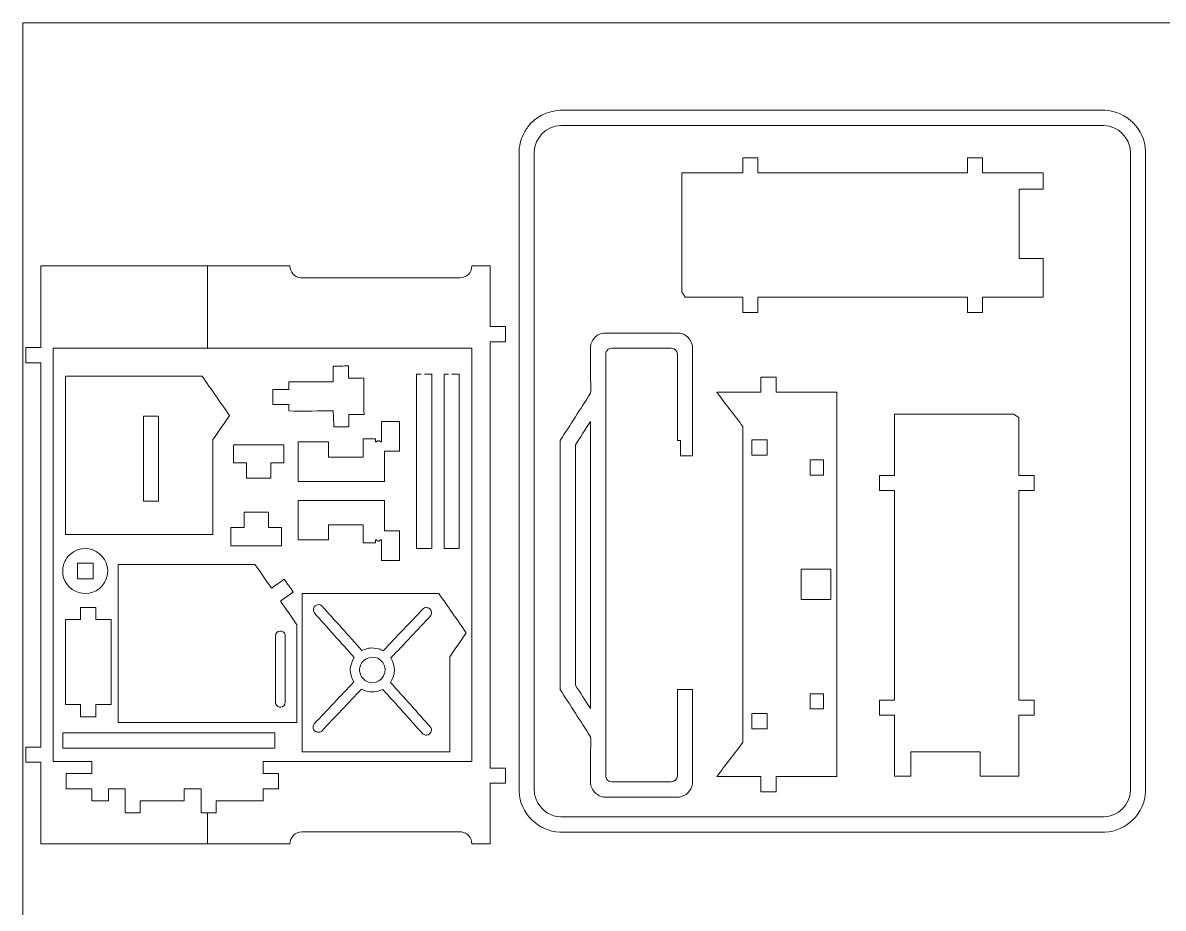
# Model space of a CAD drawing. Header units: centimetres. Extents: x -34.2 to 34.2, y -34.8 to 34.8.
# Drawn here: x -34.2 to -11.66, y 17.31 to 34.8 of the extents above; entities that cross this region are included whole.
import ezdxf

# ---------------------------------------------------------------- set-up
doc = ezdxf.new("R2010")
doc.units = ezdxf.units.CM
doc.header["$MEASUREMENT"] = 0
doc.layers.add('Camada 1', color=7, linetype='Continuous')

msp = doc.modelspace()

# ---------------------------------------------------------------- linework, layer by layer
at = {"layer": 'Camada 1', "color": 175, "lineweight": 9}
msp.add_open_spline([(-34.2, 34.8), (-34.2, 34.8), (34.2, 34.8), (34.2, 34.8), (34.2, 34.8), (34.2, 34.8), (34.2, -34.8), (34.2, -34.8), (34.2, -34.8), (34.2, -34.8), (-34.2, -34.8), (-34.2, -34.8), (-34.2, -34.8), (-34.2, -34.8), (-34.2, 34.8), (-34.2, 34.8)], degree=3, knots=[0, 0, 0, 0, 0.2, 0.2, 0.2, 0.2, 0.4, 0.4, 0.4, 0.4, 0.6, 0.6, 0.6, 0.6, 1, 1, 1, 1], dxfattribs=at)
at = {"layer": 'Camada 1', "color": 3, "lineweight": 9}
for points, knots in [([(-24.22016, 32.74468), (-24.24054, 32.71419), (-24.2609, 32.68369), (-24.28128, 32.6532), (-24.28128, 32.6532), (-24.34997, 32.51391), (-24.38233, 32.42783), (-24.39281, 32.26805), (-24.39281, 32.26805), (-24.39281, 28.05153), (-24.39281, 23.835), (-24.39281, 19.61848), (-24.39281, 19.61848), (-24.37879, 19.19051), (-24.01624, 18.82796), (-23.58828, 18.81395), (-23.58828, 18.81395), (-19.9979, 18.81395), (-16.40752, 18.81395), (-12.81714, 18.81395), (-12.81714, 18.81395), (-12.38918, 18.82796), (-12.02663, 19.19052), (-12.01261, 19.61848), (-12.01261, 19.61848), (-12.01261, 23.835), (-12.01261, 28.05154), (-12.01261, 32.26806), (-12.01261, 32.26806), (-12.02663, 32.69602), (-12.38917, 33.05857), (-12.81714, 33.07259), (-12.81714, 33.07259), (-16.40752, 33.07259), (-19.9979, 33.07258), (-23.58828, 33.07258), (-23.58828, 33.07258), (-23.82578, 33.0648), (-24.08477, 32.93363), (-24.22016, 32.74468)], [0, 0, 0, 0, 0.09090909, 0.09090909, 0.09090909, 0.09090909, 0.18181818, 0.18181818, 0.18181818, 0.18181818, 0.27272727, 0.27272727, 0.27272727, 0.27272727, 0.36363636, 0.36363636, 0.36363636, 0.36363636, 0.45454545, 0.45454545, 0.45454545, 0.45454545, 0.54545455, 0.54545455, 0.54545455, 0.54545455, 0.63636364, 0.63636364, 0.63636364, 0.63636364, 0.72727273, 0.72727273, 0.72727273, 0.72727273, 0.81818182, 0.81818182, 0.81818182, 0.81818182, 1, 1, 1, 1]), ([(-24.09284, 19.63813), (-24.08594, 19.53294), (-24.06612, 19.47526), (-24.02094, 19.38364), (-24.02094, 19.38364), (-23.90808, 19.21471), (-23.77862, 19.12768), (-23.56862, 19.11391), (-23.56862, 19.11391), (-19.99135, 19.11391), (-16.41407, 19.11392), (-12.8368, 19.11392), (-12.8368, 19.11392), (-12.55052, 19.1233), (-12.3219, 19.35352), (-12.31258, 19.63814), (-12.31258, 19.63814), (-12.31258, 23.84156), (-12.31259, 28.04497), (-12.31259, 32.24839), (-12.31259, 32.24839), (-12.32196, 32.53469), (-12.55217, 32.76329), (-12.83681, 32.77261), (-12.83681, 32.77261), (-16.41408, 32.77261), (-19.99135, 32.77261), (-23.56862, 32.77261), (-23.56862, 32.77261), (-23.8549, 32.76324), (-24.08352, 32.53301), (-24.09284, 32.24839), (-24.09284, 32.24839), (-24.09284, 28.04497), (-24.09284, 23.84155), (-24.09284, 19.63813)], [0, 0, 0, 0, 0.1, 0.1, 0.1, 0.1, 0.2, 0.2, 0.2, 0.2, 0.3, 0.3, 0.3, 0.3, 0.4, 0.4, 0.4, 0.4, 0.5, 0.5, 0.5, 0.5, 0.6, 0.6, 0.6, 0.6, 0.7, 0.7, 0.7, 0.7, 0.8, 0.8, 0.8, 0.8, 1, 1, 1, 1]), ([(-24.66365, 19.77991), (-24.66365, 19.87991), (-24.66365, 19.9799), (-24.66365, 20.0799), (-24.66365, 20.0799), (-24.76364, 20.0799), (-24.86364, 20.0799), (-24.96364, 20.0799), (-24.96364, 20.0799), (-24.96364, 22.88682), (-24.96364, 25.69373), (-24.96364, 28.50065), (-24.96364, 28.50065), (-24.86364, 28.50065), (-24.76364, 28.50065), (-24.66365, 28.50065), (-24.66365, 28.50065), (-24.66365, 28.60065), (-24.66365, 28.70063), (-24.66365, 28.80063), (-24.66365, 28.80063), (-24.76364, 28.80063), (-24.86364, 28.80063), (-24.96364, 28.80063), (-24.96364, 28.80063), (-24.96364, 29.20061), (-24.96364, 29.60058), (-24.96364, 30.00057), (-24.96364, 30.00057), (-25.08364, 30.00057), (-25.20363, 30.00057), (-25.32363, 30.00057), (-25.32363, 30.00057), (-25.33288, 29.85937), (-25.42523, 29.7651), (-25.56361, 29.76058), (-25.56361, 29.76058), (-26.614, 29.76126), (-27.66439, 29.76195), (-28.71478, 29.76263), (-28.71478, 29.76263), (-28.83673, 29.7787), (-28.91512, 29.87357), (-28.92343, 30.00057), (-28.92343, 30.00057), (-30.56255, 30.00057), (-32.20168, 30.00058), (-33.84079, 30.00058), (-33.84079, 30.00058), (-33.84078, 29.46237), (-33.84076, 28.92414), (-33.84075, 28.38593), (-33.84075, 28.38593), (-33.94073, 28.38593), (-34.0407, 28.38592), (-34.14069, 28.38592), (-34.14069, 28.38592), (-34.14069, 28.28592), (-34.14067, 28.18593), (-34.14067, 28.08593), (-34.14067, 28.08593), (-34.04069, 28.08592), (-33.94072, 28.08592), (-33.84073, 28.08591), (-33.84073, 28.08591), (-33.84112, 25.55567), (-33.8415, 23.02543), (-33.84189, 20.4952), (-33.84189, 20.4952), (-33.94187, 20.49521), (-34.04184, 20.49521), (-34.14183, 20.49522), (-34.14183, 20.49522), (-34.14183, 20.39522), (-34.14183, 20.29523), (-34.14183, 20.19523), (-34.14183, 20.19523), (-34.04183, 20.19527), (-33.94182, 20.1953), (-33.84183, 20.19534), (-33.84183, 20.19534), (-33.84147, 19.65692), (-33.84111, 19.1185), (-33.84075, 18.58008), (-33.84075, 18.58008), (-32.20164, 18.58004), (-30.56254, 18.58001), (-28.92343, 18.57997), (-28.92343, 18.57997), (-28.91418, 18.72116), (-28.82187, 18.81544), (-28.68345, 18.81996), (-28.68345, 18.81996), (-27.63306, 18.81928), (-26.58267, 18.81859), (-25.53228, 18.81791), (-25.53228, 18.81791), (-25.41034, 18.80186), (-25.33194, 18.70698), (-25.32363, 18.57997), (-25.32363, 18.57997), (-25.20363, 18.57997), (-25.08364, 18.57997), (-24.96364, 18.57997), (-24.96364, 18.57997), (-24.96364, 18.97996), (-24.96364, 19.37993), (-24.96364, 19.77991), (-24.96364, 19.77991), (-24.86364, 19.77991), (-24.76364, 19.77991), (-24.66365, 19.77991)], [0, 0, 0, 0, 0.03448276, 0.03448276, 0.03448276, 0.03448276, 0.06896552, 0.06896552, 0.06896552, 0.06896552, 0.10344828, 0.10344828, 0.10344828, 0.10344828, 0.13793103, 0.13793103, 0.13793103, 0.13793103, 0.17241379, 0.17241379, 0.17241379, 0.17241379, 0.20689655, 0.20689655, 0.20689655, 0.20689655, 0.24137931, 0.24137931, 0.24137931, 0.24137931, 0.27586207, 0.27586207, 0.27586207, 0.27586207, 0.31034483, 0.31034483, 0.31034483, 0.31034483, 0.34482759, 0.34482759, 0.34482759, 0.34482759, 0.37931034, 0.37931034, 0.37931034, 0.37931034, 0.4137931, 0.4137931, 0.4137931, 0.4137931, 0.44827586, 0.44827586, 0.44827586, 0.44827586, 0.48275862, 0.48275862, 0.48275862, 0.48275862, 0.51724138, 0.51724138, 0.51724138, 0.51724138, 0.55172414, 0.55172414, 0.55172414, 0.55172414, 0.5862069, 0.5862069, 0.5862069, 0.5862069, 0.62068966, 0.62068966, 0.62068966, 0.62068966, 0.65517241, 0.65517241, 0.65517241, 0.65517241, 0.68965517, 0.68965517, 0.68965517, 0.68965517, 0.72413793, 0.72413793, 0.72413793, 0.72413793, 0.75862069, 0.75862069, 0.75862069, 0.75862069, 0.79310345, 0.79310345, 0.79310345, 0.79310345, 0.82758621, 0.82758621, 0.82758621, 0.82758621, 0.86206897, 0.86206897, 0.86206897, 0.86206897, 0.89655172, 0.89655172, 0.89655172, 0.89655172, 0.93103448, 0.93103448, 0.93103448, 0.93103448, 1, 1, 1, 1]), ([(-32.50775, 19.66969), (-32.50776, 19.59076), (-32.50779, 19.51181), (-32.5078, 19.43287), (-32.5078, 19.43287), (-32.61726, 19.4329), (-32.72671, 19.43291), (-32.83618, 19.43293), (-32.83618, 19.43293), (-32.83618, 19.51182), (-32.83618, 19.5907), (-32.83618, 19.66958), (-32.83618, 19.66958), (-33.00463, 19.6696), (-33.17308, 19.66961), (-33.34153, 19.66962), (-33.34153, 19.66962), (-33.34153, 19.77001), (-33.34153, 19.87039), (-33.34153, 19.97078), (-33.34153, 19.97078), (-33.17309, 19.97078), (-33.00463, 19.9708), (-32.83619, 19.9708), (-32.83619, 19.9708), (-32.83619, 20.05079), (-32.8362, 20.13078), (-32.8362, 20.21077), (-32.8362, 20.21077), (-33.09124, 20.21077), (-33.34629, 20.21076), (-33.60132, 20.21076), (-33.60132, 20.21076), (-33.60132, 22.93063), (-33.60132, 25.65051), (-33.60132, 28.37038), (-33.60132, 28.37038), (-30.84213, 28.37039), (-28.08293, 28.37039), (-25.32373, 28.3704), (-25.32373, 28.3704), (-25.32373, 25.65053), (-25.32372, 22.93067), (-25.32372, 20.2108), (-25.32372, 20.2108), (-26.69836, 20.21078), (-28.07298, 20.21078), (-29.44762, 20.21077), (-29.44762, 20.21077), (-29.44762, 20.13078), (-29.44762, 20.05078), (-29.44762, 19.97078), (-29.44762, 19.97078), (-29.34762, 19.97078), (-29.24763, 19.97078), (-29.14763, 19.97078), (-29.14763, 19.97078), (-29.14763, 19.87039), (-29.14762, 19.77001), (-29.14762, 19.66962), (-29.14762, 19.66962), (-29.24761, 19.66962), (-29.34762, 19.66962), (-29.44762, 19.66962), (-29.44762, 19.66962), (-29.44762, 19.59073), (-29.44761, 19.51184), (-29.44761, 19.43296), (-29.44761, 19.43296), (-29.75781, 19.43296), (-30.06799, 19.43296), (-30.37819, 19.43296), (-30.37819, 19.43296), (-30.37819, 19.35296), (-30.37819, 19.27297), (-30.37819, 19.19298), (-30.37819, 19.19298), (-30.47819, 19.19298), (-30.57819, 19.19298), (-30.67818, 19.19298), (-30.67818, 19.19298), (-30.67821, 19.35187), (-30.67822, 19.51076), (-30.67824, 19.66966), (-30.67824, 19.66966), (-30.79005, 19.66963), (-30.90185, 19.66962), (-31.01365, 19.6696), (-31.01365, 19.6696), (-31.01363, 19.5907), (-31.01362, 19.5118), (-31.01359, 19.4329), (-31.01359, 19.4329), (-31.30171, 19.4328), (-31.58982, 19.4327), (-31.87794, 19.43261), (-31.87794, 19.43261), (-31.87795, 19.35262), (-31.87798, 19.27264), (-31.87799, 19.19264), (-31.87799, 19.19264), (-31.978, 19.1927), (-32.07802, 19.19275), (-32.17803, 19.19281), (-32.17803, 19.19281), (-32.17799, 19.35174), (-32.17797, 19.51067), (-32.17793, 19.6696), (-32.17793, 19.6696), (-32.28787, 19.66963), (-32.39781, 19.66966), (-32.50775, 19.66969)], [0, 0, 0, 0, 0.03448276, 0.03448276, 0.03448276, 0.03448276, 0.06896552, 0.06896552, 0.06896552, 0.06896552, 0.10344828, 0.10344828, 0.10344828, 0.10344828, 0.13793103, 0.13793103, 0.13793103, 0.13793103, 0.17241379, 0.17241379, 0.17241379, 0.17241379, 0.20689655, 0.20689655, 0.20689655, 0.20689655, 0.24137931, 0.24137931, 0.24137931, 0.24137931, 0.27586207, 0.27586207, 0.27586207, 0.27586207, 0.31034483, 0.31034483, 0.31034483, 0.31034483, 0.34482759, 0.34482759, 0.34482759, 0.34482759, 0.37931034, 0.37931034, 0.37931034, 0.37931034, 0.4137931, 0.4137931, 0.4137931, 0.4137931, 0.44827586, 0.44827586, 0.44827586, 0.44827586, 0.48275862, 0.48275862, 0.48275862, 0.48275862, 0.51724138, 0.51724138, 0.51724138, 0.51724138, 0.55172414, 0.55172414, 0.55172414, 0.55172414, 0.5862069, 0.5862069, 0.5862069, 0.5862069, 0.62068966, 0.62068966, 0.62068966, 0.62068966, 0.65517241, 0.65517241, 0.65517241, 0.65517241, 0.68965517, 0.68965517, 0.68965517, 0.68965517, 0.72413793, 0.72413793, 0.72413793, 0.72413793, 0.75862069, 0.75862069, 0.75862069, 0.75862069, 0.79310345, 0.79310345, 0.79310345, 0.79310345, 0.82758621, 0.82758621, 0.82758621, 0.82758621, 0.86206897, 0.86206897, 0.86206897, 0.86206897, 0.89655172, 0.89655172, 0.89655172, 0.89655172, 0.93103448, 0.93103448, 0.93103448, 0.93103448, 1, 1, 1, 1])]:
    msp.add_open_spline(points, degree=3, knots=knots, dxfattribs=at)
at = {"layer": 'Camada 1', "color": 2, "lineweight": 9}
for points, knots in [([(-21.17963, 29.48439), (-21.17963, 29.48439), (-21.17963, 31.83405), (-21.17963, 31.83405), (-21.17963, 31.83405), (-21.17963, 31.83405), (-19.97291, 31.83403), (-19.97291, 31.83403), (-19.97291, 31.83403), (-19.97291, 31.93403), (-19.97291, 32.03401), (-19.97291, 32.13401), (-19.97291, 32.13401), (-19.87292, 32.13401), (-19.77293, 32.13401), (-19.67294, 32.13401), (-19.67294, 32.13401), (-19.67294, 32.03401), (-19.67294, 31.93403), (-19.67294, 31.83403), (-19.67294, 31.83403), (-18.29305, 31.83402), (-16.91317, 31.83402), (-15.53328, 31.83401), (-15.53328, 31.83401), (-15.53328, 31.93401), (-15.53327, 32.03399), (-15.53327, 32.13399), (-15.53327, 32.13399), (-15.4333, 32.13399), (-15.33334, 32.13399), (-15.23336, 32.13399), (-15.23336, 32.13399), (-15.23336, 32.03399), (-15.23336, 31.93401), (-15.23336, 31.83401), (-15.23336, 31.83401), (-14.8334, 31.83401), (-14.43346, 31.83401), (-14.0335, 31.83401), (-14.0335, 31.83401), (-14.0335, 31.83401), (-14.03347, 31.51272), (-14.03347, 31.51272), (-14.03347, 31.51272), (-14.03347, 31.51272), (-14.51341, 31.51272), (-14.51341, 31.51272), (-14.51341, 31.51272), (-14.51341, 31.51272), (-14.51341, 30.14747), (-14.51341, 30.14747), (-14.51341, 30.14747), (-14.51341, 30.14747), (-14.03341, 30.14747), (-14.03341, 30.14747), (-14.03341, 30.14747), (-14.03341, 30.14747), (-14.03336, 29.85372), (-14.03336, 29.85372), (-14.03336, 29.85372), (-14.03336, 29.85372), (-14.03333, 29.3814), (-14.03333, 29.3814), (-14.03333, 29.3814), (-14.43329, 29.38139), (-14.83325, 29.38138), (-15.23321, 29.38137), (-15.23321, 29.38137), (-15.23321, 29.28087), (-15.2332, 29.18038), (-15.2332, 29.07988), (-15.2332, 29.07988), (-15.33319, 29.07988), (-15.43319, 29.07987), (-15.53318, 29.07987), (-15.53318, 29.07987), (-15.53318, 29.18037), (-15.53318, 29.28087), (-15.53318, 29.38137), (-15.53318, 29.38137), (-16.91317, 29.38134), (-18.29316, 29.38131), (-19.67315, 29.38128), (-19.67315, 29.38128), (-19.67312, 29.28079), (-19.67311, 29.18029), (-19.67309, 29.07981), (-19.67309, 29.07981), (-19.77308, 29.07981), (-19.87308, 29.07981), (-19.97308, 29.07981), (-19.97308, 29.07981), (-19.9731, 29.18029), (-19.97311, 29.28079), (-19.97314, 29.38128), (-19.97314, 29.38128), (-20.35318, 29.38127), (-20.73323, 29.38127), (-21.11327, 29.38126), (-21.11327, 29.38126), (-21.11327, 29.38126), (-21.17963, 29.48439), (-21.17963, 29.48439)], [0, 0, 0, 0, 0.03703704, 0.03703704, 0.03703704, 0.03703704, 0.07407407, 0.07407407, 0.07407407, 0.07407407, 0.11111111, 0.11111111, 0.11111111, 0.11111111, 0.14814815, 0.14814815, 0.14814815, 0.14814815, 0.18518519, 0.18518519, 0.18518519, 0.18518519, 0.22222222, 0.22222222, 0.22222222, 0.22222222, 0.25925926, 0.25925926, 0.25925926, 0.25925926, 0.2962963, 0.2962963, 0.2962963, 0.2962963, 0.33333333, 0.33333333, 0.33333333, 0.33333333, 0.37037037, 0.37037037, 0.37037037, 0.37037037, 0.40740741, 0.40740741, 0.40740741, 0.40740741, 0.44444444, 0.44444444, 0.44444444, 0.44444444, 0.48148148, 0.48148148, 0.48148148, 0.48148148, 0.51851852, 0.51851852, 0.51851852, 0.51851852, 0.55555556, 0.55555556, 0.55555556, 0.55555556, 0.59259259, 0.59259259, 0.59259259, 0.59259259, 0.62962963, 0.62962963, 0.62962963, 0.62962963, 0.66666667, 0.66666667, 0.66666667, 0.66666667, 0.7037037, 0.7037037, 0.7037037, 0.7037037, 0.74074074, 0.74074074, 0.74074074, 0.74074074, 0.77777778, 0.77777778, 0.77777778, 0.77777778, 0.81481481, 0.81481481, 0.81481481, 0.81481481, 0.85185185, 0.85185185, 0.85185185, 0.85185185, 0.88888889, 0.88888889, 0.88888889, 0.88888889, 0.92592593, 0.92592593, 0.92592593, 0.92592593, 1, 1, 1, 1]), ([(-22.56281, 28.37517), (-22.62726, 28.36882), (-22.64489, 28.34416), (-22.67366, 28.30109), (-22.67366, 28.30109), (-22.67585, 28.29009), (-22.67804, 28.27908), (-22.68023, 28.26808), (-22.68023, 28.26808), (-22.68023, 25.48284), (-22.68023, 22.6976), (-22.68023, 19.91237), (-22.68023, 19.91237), (-22.67406, 19.84964), (-22.62535, 19.81142), (-22.56281, 19.80527), (-22.56281, 19.80527), (-22.17008, 19.80527), (-21.77735, 19.80527), (-21.38462, 19.80527), (-21.38462, 19.80527), (-21.31499, 19.81444), (-21.26928, 19.85436), (-21.26462, 19.92527), (-21.26462, 19.92527), (-21.26462, 20.49362), (-21.26462, 21.06198), (-21.26462, 21.63034), (-21.26462, 21.63034), (-21.16475, 21.63034), (-21.06487, 21.63034), (-20.965, 21.63034), (-20.965, 21.63034), (-20.96573, 21.00893), (-20.96647, 20.38752), (-20.9672, 19.76611), (-20.9672, 19.76611), (-20.98466, 19.63411), (-21.09919, 19.52146), (-21.22547, 19.50785), (-21.22547, 19.50785), (-21.7243, 19.50785), (-22.22312, 19.50785), (-22.72195, 19.50785), (-22.72195, 19.50785), (-22.84198, 19.52376), (-22.93801, 19.61375), (-22.97256, 19.72763), (-22.97256, 19.72763), (-22.9958, 19.80427), (-22.96933, 20.6612), (-22.98022, 20.69822), (-22.98022, 20.69822), (-23.18021, 21.00893), (-23.3802, 21.31963), (-23.58019, 21.63034), (-23.58019, 21.63034), (-23.58019, 23.27026), (-23.58019, 24.91019), (-23.58019, 26.55011), (-23.58019, 26.55011), (-23.3802, 26.86081), (-23.18021, 27.17151), (-22.98022, 27.48221), (-22.98022, 27.48221), (-22.96933, 27.51923), (-22.9958, 28.37615), (-22.97256, 28.45281), (-22.97256, 28.45281), (-22.93781, 28.56738), (-22.83592, 28.66021), (-22.72195, 28.67259), (-22.72195, 28.67259), (-22.22312, 28.67259), (-21.7243, 28.67259), (-21.22547, 28.67259), (-21.22547, 28.67259), (-21.0955, 28.65535), (-20.98439, 28.54425), (-20.9672, 28.41432), (-20.9672, 28.41432), (-20.96635, 27.69292), (-20.96549, 26.97153), (-20.96464, 26.25012), (-20.96464, 26.25012), (-21.04463, 26.25012), (-21.12463, 26.25012), (-21.20462, 26.25012), (-21.20462, 26.25012), (-21.20462, 26.35012), (-21.20462, 26.45011), (-21.20462, 26.55011), (-21.20462, 26.55011), (-21.22463, 26.55011), (-21.24462, 26.55011), (-21.26462, 26.55011), (-21.26462, 26.55011), (-21.26462, 27.11847), (-21.26462, 27.68682), (-21.26462, 28.25518), (-21.26462, 28.25518), (-21.2716, 28.32597), (-21.31384, 28.36819), (-21.38462, 28.37517), (-21.38462, 28.37517), (-21.77735, 28.37517), (-22.17008, 28.37517), (-22.56281, 28.37517)], [0, 0, 0, 0, 0.03571429, 0.03571429, 0.03571429, 0.03571429, 0.07142857, 0.07142857, 0.07142857, 0.07142857, 0.10714286, 0.10714286, 0.10714286, 0.10714286, 0.14285714, 0.14285714, 0.14285714, 0.14285714, 0.17857143, 0.17857143, 0.17857143, 0.17857143, 0.21428571, 0.21428571, 0.21428571, 0.21428571, 0.25, 0.25, 0.25, 0.25, 0.28571429, 0.28571429, 0.28571429, 0.28571429, 0.32142857, 0.32142857, 0.32142857, 0.32142857, 0.35714286, 0.35714286, 0.35714286, 0.35714286, 0.39285714, 0.39285714, 0.39285714, 0.39285714, 0.42857143, 0.42857143, 0.42857143, 0.42857143, 0.46428571, 0.46428571, 0.46428571, 0.46428571, 0.5, 0.5, 0.5, 0.5, 0.53571429, 0.53571429, 0.53571429, 0.53571429, 0.57142857, 0.57142857, 0.57142857, 0.57142857, 0.60714286, 0.60714286, 0.60714286, 0.60714286, 0.64285714, 0.64285714, 0.64285714, 0.64285714, 0.67857143, 0.67857143, 0.67857143, 0.67857143, 0.71428571, 0.71428571, 0.71428571, 0.71428571, 0.75, 0.75, 0.75, 0.75, 0.78571429, 0.78571429, 0.78571429, 0.78571429, 0.82142857, 0.82142857, 0.82142857, 0.82142857, 0.85714286, 0.85714286, 0.85714286, 0.85714286, 0.89285714, 0.89285714, 0.89285714, 0.89285714, 0.92857143, 0.92857143, 0.92857143, 0.92857143, 1, 1, 1, 1]), ([(-28.94123, 27.55807), (-29.01678, 27.55696), (-29.18565, 27.56148), (-29.26125, 27.55971), (-29.26125, 27.55971), (-29.26038, 27.45931), (-29.25952, 27.35893), (-29.25865, 27.25854), (-29.25865, 27.25854), (-29.18357, 27.2629), (-29.02066, 27.25587), (-28.94544, 27.25805), (-28.94544, 27.25805), (-28.94775, 27.26284), (-28.93998, 27.13588), (-28.94427, 27.13302), (-28.94427, 27.13302), (-28.67051, 27.12033), (-28.31754, 27.13989), (-28.0644, 27.13895), (-28.0644, 27.13895), (-28.06311, 26.98915), (-28.05617, 26.96933), (-28.05487, 26.81953), (-28.05487, 26.81953), (-27.95488, 26.8204), (-27.85489, 26.82126), (-27.7549, 26.82213), (-27.7549, 26.82213), (-27.75558, 26.90212), (-27.75628, 26.98211), (-27.75696, 27.0621), (-27.75696, 27.0621), (-27.65698, 27.06297), (-27.55698, 27.06383), (-27.457, 27.06469), (-27.457, 27.06469), (-27.45907, 27.30467), (-27.46114, 27.54466), (-27.46321, 27.78463), (-27.46321, 27.78463), (-27.56321, 27.78377), (-27.66319, 27.78291), (-27.76319, 27.78204), (-27.76319, 27.78204), (-27.76387, 27.86203), (-27.76457, 27.94204), (-27.76525, 28.02203), (-27.76525, 28.02203), (-27.86525, 28.02117), (-27.96523, 28.0203), (-28.06523, 28.01944), (-28.06523, 28.01944), (-28.06393, 27.86964), (-28.0657, 27.86159), (-28.0644, 27.71179), (-28.0644, 27.71179), (-28.32675, 27.71253), (-28.79976, 27.70506), (-28.94427, 27.70587), (-28.94427, 27.70587), (-28.94464, 27.70323), (-28.94097, 27.56019), (-28.94123, 27.55807)], [0, 0, 0, 0, 0.05882353, 0.05882353, 0.05882353, 0.05882353, 0.11764706, 0.11764706, 0.11764706, 0.11764706, 0.17647059, 0.17647059, 0.17647059, 0.17647059, 0.23529412, 0.23529412, 0.23529412, 0.23529412, 0.29411765, 0.29411765, 0.29411765, 0.29411765, 0.35294118, 0.35294118, 0.35294118, 0.35294118, 0.41176471, 0.41176471, 0.41176471, 0.41176471, 0.47058824, 0.47058824, 0.47058824, 0.47058824, 0.52941176, 0.52941176, 0.52941176, 0.52941176, 0.58823529, 0.58823529, 0.58823529, 0.58823529, 0.64705882, 0.64705882, 0.64705882, 0.64705882, 0.70588235, 0.70588235, 0.70588235, 0.70588235, 0.76470588, 0.76470588, 0.76470588, 0.76470588, 0.82352941, 0.82352941, 0.82352941, 0.82352941, 0.88235294, 0.88235294, 0.88235294, 0.88235294, 1, 1, 1, 1]), ([(-30.44169, 26.56967), (-30.44169, 25.94513), (-30.44169, 25.32059), (-30.44169, 24.69605), (-30.44169, 24.69605), (-31.41348, 24.69605), (-32.38528, 24.69605), (-33.35707, 24.69605), (-33.35707, 24.69605), (-33.35707, 25.73757), (-33.35707, 26.77907), (-33.35707, 27.82059), (-33.35707, 27.82059), (-32.45671, 27.82059), (-31.55635, 27.82059), (-30.65599, 27.82059), (-30.65599, 27.82059), (-30.47553, 27.56137), (-30.29506, 27.30216), (-30.11459, 27.04295), (-30.11459, 27.04295), (-30.22362, 26.88519), (-30.33265, 26.72743), (-30.44169, 26.56967)], [0, 0, 0, 0, 0.14285714, 0.14285714, 0.14285714, 0.14285714, 0.28571429, 0.28571429, 0.28571429, 0.28571429, 0.42857143, 0.42857143, 0.42857143, 0.42857143, 0.57142857, 0.57142857, 0.57142857, 0.57142857, 0.71428571, 0.71428571, 0.71428571, 0.71428571, 1, 1, 1, 1]), ([(-26.32943, 27.85833), (-26.35887, 27.85833), (-26.38831, 27.85833), (-26.41775, 27.85833), (-26.41775, 27.85833), (-26.41775, 26.71191), (-26.41775, 25.56547), (-26.41775, 24.41906), (-26.41775, 24.41906), (-26.31775, 24.41906), (-26.21776, 24.41906), (-26.11775, 24.41906), (-26.11775, 24.41906), (-26.11776, 25.56547), (-26.11776, 26.71191), (-26.11776, 27.85831), (-26.11776, 27.85831), (-26.16631, 27.85833), (-26.21488, 27.85833), (-26.26343, 27.85833)], [0, 0, 0, 0, 0.16666667, 0.16666667, 0.16666667, 0.16666667, 0.33333333, 0.33333333, 0.33333333, 0.33333333, 0.5, 0.5, 0.5, 0.5, 0.66666667, 0.66666667, 0.66666667, 0.66666667, 1, 1, 1, 1]), ([(-25.78787, 27.85833), (-25.81731, 27.85833), (-25.84675, 27.85833), (-25.87619, 27.85833), (-25.87619, 27.85833), (-25.87619, 26.71191), (-25.87619, 25.56547), (-25.87619, 24.41906), (-25.87619, 24.41906), (-25.77619, 24.41906), (-25.6762, 24.41906), (-25.57619, 24.41906), (-25.57619, 24.41906), (-25.5762, 25.56547), (-25.5762, 26.71191), (-25.5762, 27.85831), (-25.5762, 27.85831), (-25.62475, 27.85833), (-25.67332, 27.85833), (-25.72187, 27.85833)], [0, 0, 0, 0, 0.16666667, 0.16666667, 0.16666667, 0.16666667, 0.33333333, 0.33333333, 0.33333333, 0.33333333, 0.5, 0.5, 0.5, 0.5, 0.66666667, 0.66666667, 0.66666667, 0.66666667, 1, 1, 1, 1]), ([(-19.6144, 19.61076), (-19.514, 19.61076), (-19.41361, 19.61076), (-19.31322, 19.61076), (-19.31322, 19.61076), (-19.31322, 19.71115), (-19.31322, 19.81153), (-19.31322, 19.91192), (-19.31322, 19.91192), (-18.91324, 19.91192), (-18.51326, 19.91192), (-18.11328, 19.91192), (-18.11328, 19.91192), (-18.11328, 22.44174), (-18.11328, 24.97154), (-18.11328, 27.50136), (-18.11328, 27.50136), (-18.51326, 27.50136), (-18.91324, 27.50136), (-19.31322, 27.50136), (-19.31322, 27.50136), (-19.31322, 27.60175), (-19.31322, 27.70213), (-19.31322, 27.80253), (-19.31322, 27.80253), (-19.41361, 27.80253), (-19.514, 27.80253), (-19.6144, 27.80253), (-19.6144, 27.80253), (-19.6144, 27.70213), (-19.6144, 27.60175), (-19.6144, 27.50136), (-19.6144, 27.50136), (-19.90502, 27.50136), (-20.19564, 27.50136), (-20.48627, 27.50136), (-20.48627, 27.50136), (-20.31372, 27.27573), (-20.14117, 27.0501), (-19.96862, 26.82447), (-19.96862, 26.82447), (-19.96862, 25.82488), (-19.96862, 24.8253), (-19.96862, 23.82571), (-19.96862, 23.82571), (-19.96862, 22.74674), (-19.96862, 21.66778), (-19.96862, 20.58881), (-19.96862, 20.58881), (-20.14117, 20.36318), (-20.31372, 20.13755), (-20.48627, 19.91192), (-20.48627, 19.91192), (-20.19564, 19.91192), (-19.90502, 19.91192), (-19.6144, 19.91192), (-19.6144, 19.91192), (-19.6144, 19.81153), (-19.6144, 19.71115), (-19.6144, 19.61076)], [0, 0, 0, 0, 0.0625, 0.0625, 0.0625, 0.0625, 0.125, 0.125, 0.125, 0.125, 0.1875, 0.1875, 0.1875, 0.1875, 0.25, 0.25, 0.25, 0.25, 0.3125, 0.3125, 0.3125, 0.3125, 0.375, 0.375, 0.375, 0.375, 0.4375, 0.4375, 0.4375, 0.4375, 0.5, 0.5, 0.5, 0.5, 0.5625, 0.5625, 0.5625, 0.5625, 0.625, 0.625, 0.625, 0.625, 0.6875, 0.6875, 0.6875, 0.6875, 0.75, 0.75, 0.75, 0.75, 0.8125, 0.8125, 0.8125, 0.8125, 0.875, 0.875, 0.875, 0.875, 1, 1, 1, 1]), ([(-14.62129, 27.06805), (-14.62129, 27.06805), (-16.97095, 27.06805), (-16.97095, 27.06805), (-16.97095, 27.06805), (-16.97095, 27.06805), (-16.97094, 25.86133), (-16.97094, 25.86133), (-16.97094, 25.86133), (-17.07094, 25.86133), (-17.17092, 25.86133), (-17.27092, 25.86133), (-17.27092, 25.86133), (-17.27092, 25.76135), (-17.27092, 25.66135), (-17.27092, 25.56137), (-17.27092, 25.56137), (-17.17092, 25.56137), (-17.07094, 25.56137), (-16.97094, 25.56137), (-16.97094, 25.56137), (-16.97093, 24.18148), (-16.97093, 22.8016), (-16.97092, 21.4217), (-16.97092, 21.4217), (-17.07091, 21.4217), (-17.1709, 21.42169), (-17.27089, 21.42169), (-17.27089, 21.42169), (-17.27089, 21.32172), (-17.27089, 21.22176), (-17.27089, 21.12179), (-17.27089, 21.12179), (-17.1709, 21.12179), (-17.07091, 21.12179), (-16.97092, 21.12179), (-16.97092, 21.12179), (-16.97092, 20.72183), (-16.97092, 20.32188), (-16.97092, 19.92192), (-16.97092, 19.92192), (-16.97092, 19.92192), (-16.64884, 19.9219), (-16.64884, 19.9219), (-16.64884, 19.9219), (-16.64884, 19.9219), (-16.64884, 20.4019), (-16.64884, 20.4019), (-16.64884, 20.4019), (-16.64884, 20.4019), (-15.28358, 20.4019), (-15.28358, 20.4019), (-15.28358, 20.4019), (-15.28358, 20.4019), (-15.28358, 19.9219), (-15.28358, 19.9219), (-15.28358, 19.9219), (-15.28358, 19.9219), (-14.97244, 19.92178), (-14.97244, 19.92178), (-14.97244, 19.92178), (-14.97244, 19.92178), (-14.51831, 19.92175), (-14.51831, 19.92175), (-14.51831, 19.92175), (-14.5183, 20.32171), (-14.51828, 20.72167), (-14.51827, 21.12163), (-14.51827, 21.12163), (-14.41777, 21.12163), (-14.31728, 21.12162), (-14.21678, 21.12162), (-14.21678, 21.12162), (-14.21678, 21.22162), (-14.21677, 21.32161), (-14.21677, 21.42161), (-14.21677, 21.42161), (-14.31727, 21.42161), (-14.41777, 21.42161), (-14.51827, 21.42161), (-14.51827, 21.42161), (-14.51825, 22.8016), (-14.51821, 24.18158), (-14.51819, 25.56157), (-14.51819, 25.56157), (-14.4177, 25.56155), (-14.3172, 25.56154), (-14.21671, 25.56151), (-14.21671, 25.56151), (-14.21671, 25.66151), (-14.21671, 25.76151), (-14.21671, 25.8615), (-14.21671, 25.8615), (-14.3172, 25.86153), (-14.4177, 25.86154), (-14.51819, 25.86156), (-14.51819, 25.86156), (-14.51818, 26.2416), (-14.51818, 26.62165), (-14.51816, 27.00169), (-14.51816, 27.00169), (-14.51816, 27.00169), (-14.62129, 27.06805), (-14.62129, 27.06805)], [0, 0, 0, 0, 0.03703704, 0.03703704, 0.03703704, 0.03703704, 0.07407407, 0.07407407, 0.07407407, 0.07407407, 0.11111111, 0.11111111, 0.11111111, 0.11111111, 0.14814815, 0.14814815, 0.14814815, 0.14814815, 0.18518519, 0.18518519, 0.18518519, 0.18518519, 0.22222222, 0.22222222, 0.22222222, 0.22222222, 0.25925926, 0.25925926, 0.25925926, 0.25925926, 0.2962963, 0.2962963, 0.2962963, 0.2962963, 0.33333333, 0.33333333, 0.33333333, 0.33333333, 0.37037037, 0.37037037, 0.37037037, 0.37037037, 0.40740741, 0.40740741, 0.40740741, 0.40740741, 0.44444444, 0.44444444, 0.44444444, 0.44444444, 0.48148148, 0.48148148, 0.48148148, 0.48148148, 0.51851852, 0.51851852, 0.51851852, 0.51851852, 0.55555556, 0.55555556, 0.55555556, 0.55555556, 0.59259259, 0.59259259, 0.59259259, 0.59259259, 0.62962963, 0.62962963, 0.62962963, 0.62962963, 0.66666667, 0.66666667, 0.66666667, 0.66666667, 0.7037037, 0.7037037, 0.7037037, 0.7037037, 0.74074074, 0.74074074, 0.74074074, 0.74074074, 0.77777778, 0.77777778, 0.77777778, 0.77777778, 0.81481481, 0.81481481, 0.81481481, 0.81481481, 0.85185185, 0.85185185, 0.85185185, 0.85185185, 0.88888889, 0.88888889, 0.88888889, 0.88888889, 0.92592593, 0.92592593, 0.92592593, 0.92592593, 1, 1, 1, 1]), ([(-26.75277, 26.92666), (-26.75277, 26.92666), (-27.11277, 26.92666), (-27.11277, 26.92666), (-27.11277, 26.92666), (-27.11277, 26.92666), (-27.11277, 26.52213), (-27.11277, 26.52213), (-27.11277, 26.52213), (-27.11277, 26.52213), (-27.13677, 26.52213), (-27.13677, 26.52213), (-27.13677, 26.52213), (-27.13677, 26.52213), (-27.14038, 26.52885), (-27.14038, 26.52885), (-27.14038, 26.52885), (-27.14038, 26.52885), (-27.14524, 26.53474), (-27.14524, 26.53474), (-27.14524, 26.53474), (-27.14524, 26.53474), (-27.15114, 26.53957), (-27.15114, 26.53957), (-27.15114, 26.53957), (-27.15114, 26.53957), (-27.15787, 26.54316), (-27.15787, 26.54316), (-27.15787, 26.54316), (-27.15787, 26.54316), (-27.16517, 26.54537), (-27.16517, 26.54537), (-27.16517, 26.54537), (-27.16517, 26.54537), (-27.17277, 26.54613), (-27.17277, 26.54613), (-27.17277, 26.54613), (-27.17277, 26.54613), (-27.18036, 26.54537), (-27.18036, 26.54537), (-27.18036, 26.54537), (-27.18036, 26.54537), (-27.18767, 26.54316), (-27.18767, 26.54316), (-27.18767, 26.54316), (-27.18767, 26.54316), (-27.1944, 26.53957), (-27.1944, 26.53957), (-27.1944, 26.53957), (-27.1944, 26.53957), (-27.20031, 26.53474), (-27.20031, 26.53474), (-27.20031, 26.53474), (-27.20031, 26.53474), (-27.20517, 26.52885), (-27.20517, 26.52885), (-27.20517, 26.52885), (-27.20517, 26.52885), (-27.20877, 26.52213), (-27.20877, 26.52213), (-27.20877, 26.52213), (-27.20877, 26.52213), (-27.23277, 26.52213), (-27.23277, 26.52213), (-27.23277, 26.52213), (-27.23277, 26.52213), (-27.23277, 26.58213), (-27.23277, 26.58213), (-27.23277, 26.58213), (-27.23277, 26.58213), (-27.47065, 26.58213), (-27.47065, 26.58213), (-27.47065, 26.58213), (-27.47065, 26.58213), (-27.47065, 26.22213), (-27.47065, 26.22213), (-27.47065, 26.22213), (-27.47065, 26.22213), (-28.15979, 26.22213), (-28.15979, 26.22213), (-28.15979, 26.22213), (-28.15979, 26.22213), (-28.15979, 26.52213), (-28.15979, 26.52213), (-28.15979, 26.52213), (-28.15979, 26.52213), (-28.75979, 26.52213), (-28.75979, 26.52213), (-28.75979, 26.52213), (-28.75979, 26.52213), (-28.75979, 25.74213), (-28.75979, 25.74213), (-28.75979, 25.74213), (-28.75979, 25.74213), (-27.05277, 25.74213), (-27.05277, 25.74213), (-27.05277, 25.74213), (-27.05277, 25.74213), (-27.05277, 26.34213), (-27.05277, 26.34213), (-27.05277, 26.34213), (-27.05277, 26.34213), (-26.75277, 26.34213), (-26.75277, 26.34213), (-26.75277, 26.34213), (-26.75277, 26.34213), (-26.75277, 26.92666), (-26.75277, 26.92666)], [0, 0, 0, 0, 0.03571429, 0.03571429, 0.03571429, 0.03571429, 0.07142857, 0.07142857, 0.07142857, 0.07142857, 0.10714286, 0.10714286, 0.10714286, 0.10714286, 0.14285714, 0.14285714, 0.14285714, 0.14285714, 0.17857143, 0.17857143, 0.17857143, 0.17857143, 0.21428571, 0.21428571, 0.21428571, 0.21428571, 0.25, 0.25, 0.25, 0.25, 0.28571429, 0.28571429, 0.28571429, 0.28571429, 0.32142857, 0.32142857, 0.32142857, 0.32142857, 0.35714286, 0.35714286, 0.35714286, 0.35714286, 0.39285714, 0.39285714, 0.39285714, 0.39285714, 0.42857143, 0.42857143, 0.42857143, 0.42857143, 0.46428571, 0.46428571, 0.46428571, 0.46428571, 0.5, 0.5, 0.5, 0.5, 0.53571429, 0.53571429, 0.53571429, 0.53571429, 0.57142857, 0.57142857, 0.57142857, 0.57142857, 0.60714286, 0.60714286, 0.60714286, 0.60714286, 0.64285714, 0.64285714, 0.64285714, 0.64285714, 0.67857143, 0.67857143, 0.67857143, 0.67857143, 0.71428571, 0.71428571, 0.71428571, 0.71428571, 0.75, 0.75, 0.75, 0.75, 0.78571429, 0.78571429, 0.78571429, 0.78571429, 0.82142857, 0.82142857, 0.82142857, 0.82142857, 0.85714286, 0.85714286, 0.85714286, 0.85714286, 0.89285714, 0.89285714, 0.89285714, 0.89285714, 0.92857143, 0.92857143, 0.92857143, 0.92857143, 1, 1, 1, 1]), ([(-29.77967, 25.80568), (-29.61967, 25.80568), (-29.45969, 25.80568), (-29.29969, 25.80568), (-29.29969, 25.80568), (-29.29969, 25.90567), (-29.29969, 26.00567), (-29.29969, 26.10567), (-29.29969, 26.10567), (-29.21327, 26.10567), (-29.12685, 26.10567), (-29.04042, 26.10567), (-29.04042, 26.10567), (-29.04042, 26.22567), (-29.04042, 26.34565), (-29.04042, 26.46565), (-29.04042, 26.46565), (-29.37327, 26.46565), (-29.7061, 26.46565), (-30.03894, 26.46565), (-30.03894, 26.46565), (-30.03894, 26.34565), (-30.03894, 26.22567), (-30.03894, 26.10567), (-30.03894, 26.10567), (-29.95252, 26.10567), (-29.86609, 26.10567), (-29.77967, 26.10567), (-29.77967, 26.10567), (-29.77967, 26.00567), (-29.77967, 25.90567), (-29.77967, 25.80568)], [0, 0, 0, 0, 0.11111111, 0.11111111, 0.11111111, 0.11111111, 0.22222222, 0.22222222, 0.22222222, 0.22222222, 0.33333333, 0.33333333, 0.33333333, 0.33333333, 0.44444444, 0.44444444, 0.44444444, 0.44444444, 0.55555556, 0.55555556, 0.55555556, 0.55555556, 0.66666667, 0.66666667, 0.66666667, 0.66666667, 0.77777778, 0.77777778, 0.77777778, 0.77777778, 1, 1, 1, 1]), ([(-26.75277, 24.18233), (-26.75277, 24.18233), (-27.11277, 24.18233), (-27.11277, 24.18233), (-27.11277, 24.18233), (-27.11277, 24.18233), (-27.11277, 24.58686), (-27.11277, 24.58686), (-27.11277, 24.58686), (-27.11277, 24.58686), (-27.13677, 24.58686), (-27.13677, 24.58686), (-27.13677, 24.58686), (-27.13677, 24.58686), (-27.14038, 24.58014), (-27.14038, 24.58014), (-27.14038, 24.58014), (-27.14038, 24.58014), (-27.14524, 24.57425), (-27.14524, 24.57425), (-27.14524, 24.57425), (-27.14524, 24.57425), (-27.15114, 24.56941), (-27.15114, 24.56941), (-27.15114, 24.56941), (-27.15114, 24.56941), (-27.15787, 24.56582), (-27.15787, 24.56582), (-27.15787, 24.56582), (-27.15787, 24.56582), (-27.16517, 24.56362), (-27.16517, 24.56362), (-27.16517, 24.56362), (-27.16517, 24.56362), (-27.17277, 24.56286), (-27.17277, 24.56286), (-27.17277, 24.56286), (-27.17277, 24.56286), (-27.18036, 24.56362), (-27.18036, 24.56362), (-27.18036, 24.56362), (-27.18036, 24.56362), (-27.18767, 24.56582), (-27.18767, 24.56582), (-27.18767, 24.56582), (-27.18767, 24.56582), (-27.1944, 24.56941), (-27.1944, 24.56941), (-27.1944, 24.56941), (-27.1944, 24.56941), (-27.20031, 24.57425), (-27.20031, 24.57425), (-27.20031, 24.57425), (-27.20031, 24.57425), (-27.20517, 24.58014), (-27.20517, 24.58014), (-27.20517, 24.58014), (-27.20517, 24.58014), (-27.20877, 24.58686), (-27.20877, 24.58686), (-27.20877, 24.58686), (-27.20877, 24.58686), (-27.23277, 24.58686), (-27.23277, 24.58686), (-27.23277, 24.58686), (-27.23277, 24.58686), (-27.23277, 24.52686), (-27.23277, 24.52686), (-27.23277, 24.52686), (-27.23277, 24.52686), (-27.47065, 24.52686), (-27.47065, 24.52686), (-27.47065, 24.52686), (-27.47065, 24.52686), (-27.47065, 24.88686), (-27.47065, 24.88686), (-27.47065, 24.88686), (-27.47065, 24.88686), (-28.15979, 24.88686), (-28.15979, 24.88686), (-28.15979, 24.88686), (-28.15979, 24.88686), (-28.15979, 24.58686), (-28.15979, 24.58686), (-28.15979, 24.58686), (-28.15979, 24.58686), (-28.75979, 24.58686), (-28.75979, 24.58686), (-28.75979, 24.58686), (-28.75979, 24.58686), (-28.75979, 25.36686), (-28.75979, 25.36686), (-28.75979, 25.36686), (-28.75979, 25.36686), (-27.05277, 25.36686), (-27.05277, 25.36686), (-27.05277, 25.36686), (-27.05277, 25.36686), (-27.05277, 24.76686), (-27.05277, 24.76686), (-27.05277, 24.76686), (-27.05277, 24.76686), (-26.75277, 24.76686), (-26.75277, 24.76686), (-26.75277, 24.76686), (-26.75277, 24.76686), (-26.75277, 24.18233), (-26.75277, 24.18233)], [0, 0, 0, 0, 0.03571429, 0.03571429, 0.03571429, 0.03571429, 0.07142857, 0.07142857, 0.07142857, 0.07142857, 0.10714286, 0.10714286, 0.10714286, 0.10714286, 0.14285714, 0.14285714, 0.14285714, 0.14285714, 0.17857143, 0.17857143, 0.17857143, 0.17857143, 0.21428571, 0.21428571, 0.21428571, 0.21428571, 0.25, 0.25, 0.25, 0.25, 0.28571429, 0.28571429, 0.28571429, 0.28571429, 0.32142857, 0.32142857, 0.32142857, 0.32142857, 0.35714286, 0.35714286, 0.35714286, 0.35714286, 0.39285714, 0.39285714, 0.39285714, 0.39285714, 0.42857143, 0.42857143, 0.42857143, 0.42857143, 0.46428571, 0.46428571, 0.46428571, 0.46428571, 0.5, 0.5, 0.5, 0.5, 0.53571429, 0.53571429, 0.53571429, 0.53571429, 0.57142857, 0.57142857, 0.57142857, 0.57142857, 0.60714286, 0.60714286, 0.60714286, 0.60714286, 0.64285714, 0.64285714, 0.64285714, 0.64285714, 0.67857143, 0.67857143, 0.67857143, 0.67857143, 0.71428571, 0.71428571, 0.71428571, 0.71428571, 0.75, 0.75, 0.75, 0.75, 0.78571429, 0.78571429, 0.78571429, 0.78571429, 0.82142857, 0.82142857, 0.82142857, 0.82142857, 0.85714286, 0.85714286, 0.85714286, 0.85714286, 0.89285714, 0.89285714, 0.89285714, 0.89285714, 0.92857143, 0.92857143, 0.92857143, 0.92857143, 1, 1, 1, 1]), ([(-29.82731, 25.13214), (-29.66731, 25.13214), (-29.50733, 25.13214), (-29.34733, 25.13214), (-29.34733, 25.13214), (-29.34733, 25.03214), (-29.34733, 24.93215), (-29.34733, 24.83215), (-29.34733, 24.83215), (-29.26091, 24.83215), (-29.17449, 24.83215), (-29.08806, 24.83215), (-29.08806, 24.83215), (-29.08806, 24.71215), (-29.08806, 24.59216), (-29.08806, 24.47216), (-29.08806, 24.47216), (-29.42091, 24.47216), (-29.75374, 24.47216), (-30.08658, 24.47216), (-30.08658, 24.47216), (-30.08658, 24.59216), (-30.08658, 24.71215), (-30.08658, 24.83215), (-30.08658, 24.83215), (-30.00016, 24.83215), (-29.91373, 24.83215), (-29.82731, 24.83215), (-29.82731, 24.83215), (-29.82731, 24.93215), (-29.82731, 25.03214), (-29.82731, 25.13214)], [0, 0, 0, 0, 0.11111111, 0.11111111, 0.11111111, 0.11111111, 0.22222222, 0.22222222, 0.22222222, 0.22222222, 0.33333333, 0.33333333, 0.33333333, 0.33333333, 0.44444444, 0.44444444, 0.44444444, 0.44444444, 0.55555556, 0.55555556, 0.55555556, 0.55555556, 0.66666667, 0.66666667, 0.66666667, 0.66666667, 0.77777778, 0.77777778, 0.77777778, 0.77777778, 1, 1, 1, 1]), ([(-33.41136, 23.99629), (-33.40449, 24.11442), (-33.35535, 24.21104), (-33.27263, 24.29374), (-33.27263, 24.29374), (-32.87778, 24.6452), (-32.33647, 24.17479), (-32.58268, 23.74819), (-32.58268, 23.74819), (-32.81541, 23.34494), (-33.43842, 23.53142), (-33.41136, 23.99629)], [0, 0, 0, 0, 0.25, 0.25, 0.25, 0.25, 0.5, 0.5, 0.5, 0.5, 1, 1, 1, 1]), ([(-28.85539, 23.55593), (-28.91436, 23.64061), (-28.97334, 23.72531), (-29.03231, 23.80999), (-29.03231, 23.80999), (-29.11699, 23.75102), (-29.20168, 23.69204), (-29.28636, 23.63308), (-29.28636, 23.63308), (-29.39553, 23.78988), (-29.5047, 23.94668), (-29.61387, 24.10349), (-29.61387, 24.10349), (-30.51423, 24.10349), (-31.41459, 24.10349), (-32.31495, 24.10349), (-32.31495, 24.10349), (-32.31495, 23.06197), (-32.31495, 22.02046), (-32.31495, 20.97894), (-32.31495, 20.97894), (-31.13728, 20.97894), (-29.95962, 20.97894), (-28.78195, 20.97894), (-28.78195, 20.97894), (-28.78195, 21.62218), (-28.78195, 22.26541), (-28.78195, 22.90865), (-28.78195, 22.90865), (-28.89113, 23.06545), (-29.00032, 23.22224), (-29.10949, 23.37905), (-29.10949, 23.37905), (-29.0248, 23.438), (-28.94009, 23.49697), (-28.85539, 23.55593)], [0, 0, 0, 0, 0.1, 0.1, 0.1, 0.1, 0.2, 0.2, 0.2, 0.2, 0.3, 0.3, 0.3, 0.3, 0.4, 0.4, 0.4, 0.4, 0.5, 0.5, 0.5, 0.5, 0.6, 0.6, 0.6, 0.6, 0.7, 0.7, 0.7, 0.7, 0.8, 0.8, 0.8, 0.8, 1, 1, 1, 1]), ([(-25.76321, 22.27595), (-25.76321, 21.65141), (-25.76321, 21.02687), (-25.76321, 20.40233), (-25.76321, 20.40233), (-26.73501, 20.40233), (-27.7068, 20.40233), (-28.6786, 20.40233), (-28.6786, 20.40233), (-28.6786, 21.44384), (-28.6786, 22.48535), (-28.6786, 23.52686), (-28.6786, 23.52686), (-27.77824, 23.52686), (-26.87788, 23.52686), (-25.97752, 23.52686), (-25.97752, 23.52686), (-25.79705, 23.26765), (-25.61658, 23.00844), (-25.43611, 22.74923), (-25.43611, 22.74923), (-25.54515, 22.59146), (-25.65418, 22.43371), (-25.76321, 22.27595)], [0, 0, 0, 0, 0.14285714, 0.14285714, 0.14285714, 0.14285714, 0.28571429, 0.28571429, 0.28571429, 0.28571429, 0.42857143, 0.42857143, 0.42857143, 0.42857143, 0.57142857, 0.57142857, 0.57142857, 0.57142857, 0.71428571, 0.71428571, 0.71428571, 0.71428571, 1, 1, 1, 1]), ([(-32.7571, 21.33244), (-32.6571, 21.33244), (-32.55712, 21.33244), (-32.45712, 21.33244), (-32.45712, 21.33244), (-32.45712, 21.89242), (-32.45712, 22.45238), (-32.45712, 23.01236), (-32.45712, 23.01236), (-32.55712, 23.01236), (-32.6571, 23.01236), (-32.7571, 23.01236), (-32.7571, 23.01236), (-32.7571, 23.09236), (-32.7571, 23.17236), (-32.7571, 23.25235), (-32.7571, 23.25235), (-32.85709, 23.25235), (-32.95709, 23.25235), (-33.05709, 23.25235), (-33.05709, 23.25235), (-33.05709, 23.17236), (-33.05709, 23.09236), (-33.05709, 23.01236), (-33.05709, 23.01236), (-33.15708, 23.01236), (-33.25708, 23.01236), (-33.35707, 23.01236), (-33.35707, 23.01236), (-33.35707, 22.45238), (-33.35707, 21.89242), (-33.35707, 21.33244), (-33.35707, 21.33244), (-33.25708, 21.33244), (-33.15708, 21.33244), (-33.05709, 21.33244), (-33.05709, 21.33244), (-33.05709, 21.25244), (-33.05709, 21.17244), (-33.05709, 21.09245), (-33.05709, 21.09245), (-32.95709, 21.09245), (-32.85709, 21.09245), (-32.7571, 21.09245), (-32.7571, 21.09245), (-32.7571, 21.17244), (-32.7571, 21.25244), (-32.7571, 21.33244)], [0, 0, 0, 0, 0.07692308, 0.07692308, 0.07692308, 0.07692308, 0.15384615, 0.15384615, 0.15384615, 0.15384615, 0.23076923, 0.23076923, 0.23076923, 0.23076923, 0.30769231, 0.30769231, 0.30769231, 0.30769231, 0.38461538, 0.38461538, 0.38461538, 0.38461538, 0.46153846, 0.46153846, 0.46153846, 0.46153846, 0.53846154, 0.53846154, 0.53846154, 0.53846154, 0.61538462, 0.61538462, 0.61538462, 0.61538462, 0.69230769, 0.69230769, 0.69230769, 0.69230769, 0.76923077, 0.76923077, 0.76923077, 0.76923077, 0.84615385, 0.84615385, 0.84615385, 0.84615385, 1, 1, 1, 1]), ([(-29.21831, 20.47327), (-29.21831, 20.57327), (-29.21832, 20.67326), (-29.21832, 20.77326), (-29.21832, 20.77326), (-30.61629, 20.77319), (-32.01426, 20.7731), (-33.41223, 20.77303), (-33.41223, 20.77303), (-33.41223, 20.67304), (-33.41221, 20.57304), (-33.41221, 20.47304), (-33.41221, 20.47304), (-32.01425, 20.47312), (-30.61627, 20.4732), (-29.21831, 20.47327)], [0, 0, 0, 0, 0.2, 0.2, 0.2, 0.2, 0.4, 0.4, 0.4, 0.4, 0.6, 0.6, 0.6, 0.6, 1, 1, 1, 1])]:
    msp.add_open_spline(points, degree=3, knots=knots, dxfattribs=at)
at = {"layer": 'Camada 1', "color": 1, "lineweight": 9}
for points in [[(-30.54834, 30.00057), (-30.54838, 29.45718), (-30.54841, 28.91379), (-30.54845, 28.3704)], [(-30.54851, 19.19298), (-30.54849, 18.98864), (-30.54845, 18.78432), (-30.54843, 18.57998)]]:
    msp.add_open_spline(points, degree=3, dxfattribs=at)
at = {"layer": 'Camada 1', "lineweight": 9}
for points in [[(-31.51569, 27.03245), (-31.61568, 27.03245), (-31.71568, 27.03245), (-31.81567, 27.03245), (-31.81567, 27.03245), (-31.81567, 26.47247), (-31.81567, 25.9125), (-31.81567, 25.35252), (-31.81567, 25.35252), (-31.71568, 25.35252), (-31.61568, 25.35252), (-31.51569, 25.35252), (-31.51569, 25.35252), (-31.51569, 25.9125), (-31.51569, 26.47247), (-31.51569, 27.03245)], [(-22.98278, 21.25646), (-22.98278, 23.14564), (-22.98278, 25.0348), (-22.98278, 26.92397), (-22.98278, 26.92397), (-23.08193, 26.76995), (-23.18106, 26.61593), (-23.2802, 26.46191), (-23.2802, 26.46191), (-23.2802, 24.88079), (-23.2802, 23.29966), (-23.2802, 21.71854), (-23.2802, 21.71854), (-23.18106, 21.56452), (-23.08193, 21.41048), (-22.98278, 21.25646)], [(-19.7915, 26.25853), (-19.69111, 26.25853), (-19.59073, 26.25853), (-19.49034, 26.25853), (-19.49034, 26.25853), (-19.49034, 26.35893), (-19.49034, 26.45931), (-19.49034, 26.5597), (-19.49034, 26.5597), (-19.59073, 26.5597), (-19.69111, 26.5597), (-19.7915, 26.5597), (-19.7915, 26.5597), (-19.7915, 26.45931), (-19.7915, 26.35893), (-19.7915, 26.25853)], [(-18.37553, 25.86659), (-18.46295, 25.86659), (-18.55037, 25.86659), (-18.63779, 25.86659), (-18.63779, 25.86659), (-18.63779, 25.96659), (-18.63779, 26.06658), (-18.63779, 26.16658), (-18.63779, 26.16658), (-18.55037, 26.16658), (-18.46295, 26.16658), (-18.37553, 26.16658), (-18.37553, 26.16658), (-18.37553, 26.06658), (-18.37553, 25.96659), (-18.37553, 25.86659)], [(-33.12237, 24.12524), (-33.01919, 24.12524), (-32.91601, 24.12524), (-32.81284, 24.12524), (-32.81284, 24.12524), (-32.81284, 24.02206), (-32.81284, 23.91888), (-32.81284, 23.81569), (-32.81284, 23.81569), (-32.91601, 23.81569), (-33.01919, 23.81569), (-33.12237, 23.81569), (-33.12237, 23.81569), (-33.12238, 23.91888), (-33.12237, 24.02207), (-33.12237, 24.12524)], [(-18.23327, 24.00667), (-18.4281, 24.00667), (-18.62294, 24.00667), (-18.81778, 24.00667), (-18.81778, 24.00667), (-18.81778, 23.80668), (-18.81778, 23.6067), (-18.81778, 23.40671), (-18.81778, 23.40671), (-18.62294, 23.40671), (-18.4281, 23.40671), (-18.23327, 23.40671), (-18.23327, 23.40671), (-18.23327, 23.6067), (-18.23327, 23.80668), (-18.23327, 24.00667)], [(-29.01205, 21.3792), (-29.01256, 21.82132), (-29.01307, 22.26344), (-29.01358, 22.70556), (-29.01358, 22.70556), (-29.04013, 22.82454), (-29.20434, 22.80427), (-29.20685, 22.68852), (-29.20685, 22.68852), (-29.20573, 22.24364), (-29.20462, 21.79878), (-29.2035, 21.3539), (-29.2035, 21.3539), (-29.17474, 21.2472), (-29.01457, 21.26329), (-29.01205, 21.3792)], [(-18.37553, 21.2468), (-18.46295, 21.2468), (-18.55037, 21.2468), (-18.63779, 21.2468), (-18.63779, 21.2468), (-18.63779, 21.3468), (-18.63779, 21.4468), (-18.63779, 21.54679), (-18.63779, 21.54679), (-18.55037, 21.54679), (-18.46295, 21.54679), (-18.37553, 21.54679), (-18.37553, 21.54679), (-18.37553, 21.4468), (-18.37553, 21.3468), (-18.37553, 21.2468)], [(-19.49034, 21.15475), (-19.59073, 21.15475), (-19.69111, 21.15475), (-19.7915, 21.15475), (-19.7915, 21.15475), (-19.7915, 21.05436), (-19.7915, 20.95397), (-19.7915, 20.85358), (-19.7915, 20.85358), (-19.69111, 20.85358), (-19.59073, 20.85358), (-19.49034, 20.85358), (-19.49034, 20.85358), (-19.49034, 20.95397), (-19.49034, 21.05436), (-19.49034, 21.15475)]]:
    msp.add_open_spline(points, degree=3, knots=[0, 0, 0, 0, 0.2, 0.2, 0.2, 0.2, 0.4, 0.4, 0.4, 0.4, 0.6, 0.6, 0.6, 0.6, 1, 1, 1, 1], dxfattribs=at)
at = {"layer": 'Camada 1', "color": 1, "lineweight": 9}
for points, knots in [([(-27.49744, 22.40183), (-27.35295, 22.45933), (-27.32676, 22.46416), (-27.16672, 22.435), (-27.16672, 22.435), (-27.13659, 22.42208), (-27.10647, 22.40917), (-27.07633, 22.39626), (-27.07633, 22.39626), (-26.81201, 22.67496), (-26.54767, 22.95366), (-26.28335, 23.23236), (-26.28335, 23.23236), (-26.26983, 23.23841), (-26.25631, 23.24447), (-26.24279, 23.25052), (-26.24279, 23.25052), (-26.21949, 23.2471), (-26.19619, 23.24366), (-26.17289, 23.24024), (-26.17289, 23.24024), (-26.13811, 23.22954), (-26.09824, 23.15239), (-26.13573, 23.09273), (-26.13573, 23.09273), (-26.39927, 22.81331), (-26.66283, 22.53388), (-26.92637, 22.25446), (-26.92637, 22.25446), (-26.83087, 22.08278), (-26.83285, 21.94146), (-26.93277, 21.77236), (-26.93277, 21.77236), (-26.66701, 21.47435), (-26.40127, 21.17634), (-26.13552, 20.87833), (-26.13552, 20.87833), (-26.09622, 20.79186), (-26.17693, 20.7173), (-26.24217, 20.72952), (-26.24217, 20.72952), (-26.25851, 20.73649), (-26.27485, 20.74346), (-26.2912, 20.75044), (-26.2912, 20.75044), (-26.55625, 21.04514), (-26.82132, 21.33984), (-27.08638, 21.63455), (-27.08638, 21.63455), (-27.19, 21.58637), (-27.3054, 21.56772), (-27.41707, 21.60134), (-27.41707, 21.60134), (-27.44721, 21.61426), (-27.47734, 21.62717), (-27.50747, 21.64008), (-27.50747, 21.64008), (-27.76947, 21.36328), (-28.03146, 21.08648), (-28.29346, 20.80968), (-28.29346, 20.80968), (-28.39536, 20.734), (-28.51464, 20.85167), (-28.44279, 20.95096), (-28.44279, 20.95096), (-28.18099, 21.22795), (-27.91919, 21.50494), (-27.6574, 21.78193), (-27.6574, 21.78193), (-27.75295, 21.9536), (-27.75094, 22.09492), (-27.65104, 22.26403), (-27.65104, 22.26403), (-27.91531, 22.55942), (-28.17959, 22.85483), (-28.44387, 23.15022), (-28.44387, 23.15022), (-28.50378, 23.25139), (-28.37799, 23.35278), (-28.29261, 23.28592), (-28.29261, 23.28592), (-28.02755, 22.99122), (-27.76249, 22.69652), (-27.49744, 22.40183)], [0, 0, 0, 0, 0.04545455, 0.04545455, 0.04545455, 0.04545455, 0.09090909, 0.09090909, 0.09090909, 0.09090909, 0.13636364, 0.13636364, 0.13636364, 0.13636364, 0.18181818, 0.18181818, 0.18181818, 0.18181818, 0.22727273, 0.22727273, 0.22727273, 0.22727273, 0.27272727, 0.27272727, 0.27272727, 0.27272727, 0.31818182, 0.31818182, 0.31818182, 0.31818182, 0.36363636, 0.36363636, 0.36363636, 0.36363636, 0.40909091, 0.40909091, 0.40909091, 0.40909091, 0.45454545, 0.45454545, 0.45454545, 0.45454545, 0.5, 0.5, 0.5, 0.5, 0.54545455, 0.54545455, 0.54545455, 0.54545455, 0.59090909, 0.59090909, 0.59090909, 0.59090909, 0.63636364, 0.63636364, 0.63636364, 0.63636364, 0.68181818, 0.68181818, 0.68181818, 0.68181818, 0.72727273, 0.72727273, 0.72727273, 0.72727273, 0.77272727, 0.77272727, 0.77272727, 0.77272727, 0.81818182, 0.81818182, 0.81818182, 0.81818182, 0.86363636, 0.86363636, 0.86363636, 0.86363636, 0.90909091, 0.90909091, 0.90909091, 0.90909091, 1, 1, 1, 1]), ([(-27.31417, 21.76583), (-27.40861, 21.772), (-27.47661, 21.8332), (-27.52147, 21.91109), (-27.52147, 21.91109), (-27.52906, 21.93937), (-27.53665, 21.96764), (-27.54424, 21.99593), (-27.54424, 21.99593), (-27.54883, 22.04826), (-27.52765, 22.1192), (-27.49968, 22.16323), (-27.49968, 22.16323), (-27.41943, 22.28954), (-27.19932, 22.32049), (-27.08429, 22.16346), (-27.08429, 22.16346), (-26.97059, 22.00825), (-27.08146, 21.75061), (-27.31417, 21.76583)], [0, 0, 0, 0, 0.16666667, 0.16666667, 0.16666667, 0.16666667, 0.33333333, 0.33333333, 0.33333333, 0.33333333, 0.5, 0.5, 0.5, 0.5, 0.66666667, 0.66666667, 0.66666667, 0.66666667, 1, 1, 1, 1])]:
    msp.add_open_spline(points, degree=3, knots=knots, dxfattribs=at)

doc.saveas('drawing.dxf')
